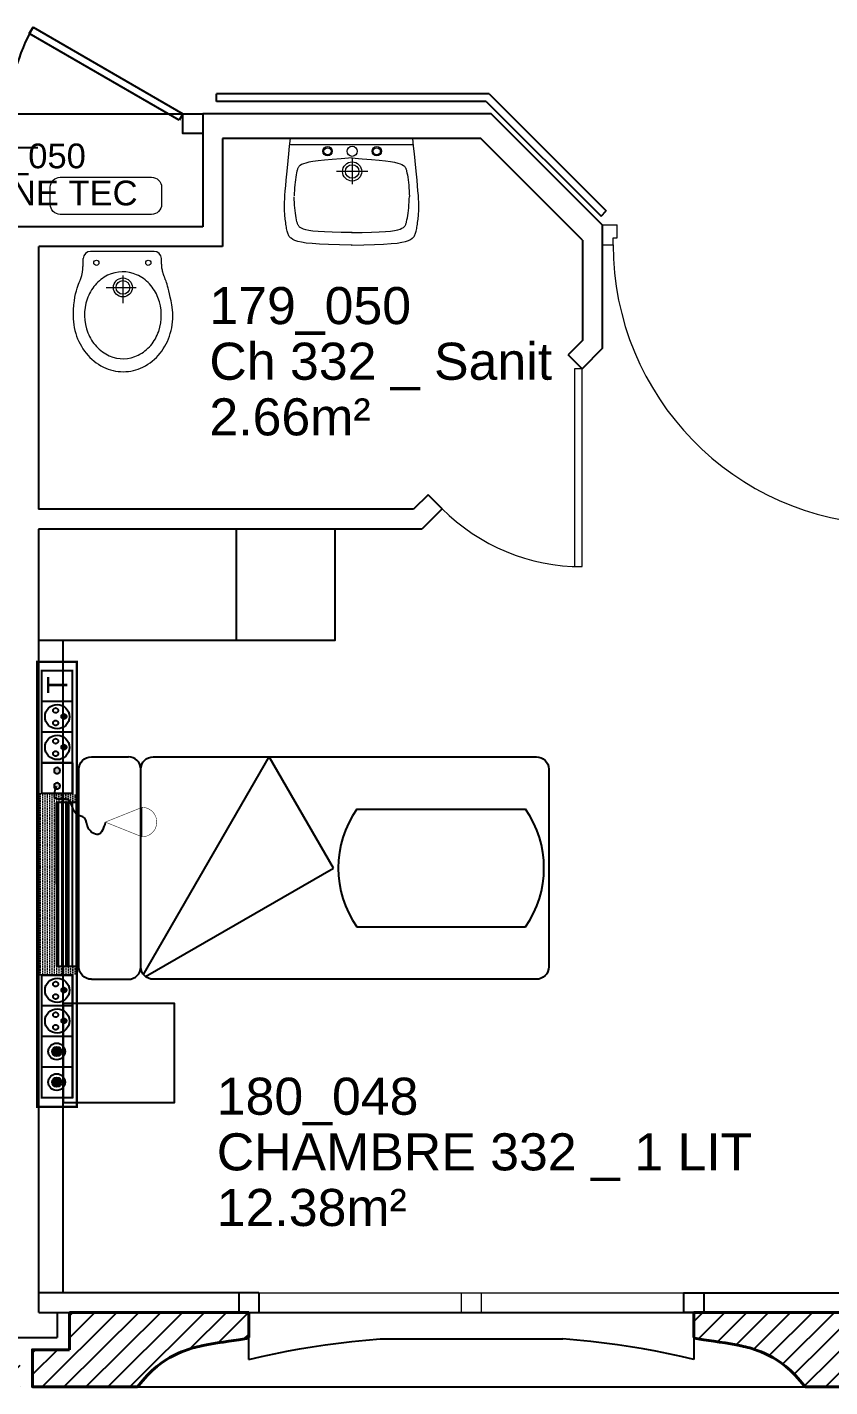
# Model space of a CAD drawing. Header units: metres. Extents: x 143.8 to 210.8, y 45.3 to 115.9.
# Drawn here: x 178.1 to 181.35, y 45.27 to 50.77 of the extents above; entities that cross this region are included whole.
import ezdxf

# ---------------------------------------------------------------- set-up
doc = ezdxf.new("R2010")
doc.units = ezdxf.units.M
doc.header["$LTSCALE"] = 0.6
doc.header["$MEASUREMENT"] = 0
for name, pattern in [('CACHÉ', [0.25, 0.125, -0.125]), ('CONTINU', [0]), ('HIDDEN2', [0.1875, 0.125, -0.0625])]:
    doc.linetypes.add(name, pattern=pattern)
doc.layers.get('0').update_dxf_attribs({"linetype": 'CONTINUOUS'})
for name, color, linetype in [('009 main courant', 181, 'CONTINUOUS'), ('010 Equipement CH', 7, 'CONTINUOUS'), ('400 Lits', 150, 'CONTINUOUS'), ('A_AGENC', 204, 'CONTINUOUS'), ('A_EQMP', 142, 'CONTINUOUS'), ('A_Etiqu_Gaine', 8, 'CONTINUOUS'), ('A_Etiqu_Gaine_code', 8, 'CONTINUOUS'), ('A_Etiqu_Local', 8, 'CONTINUOUS'), ('A_HACH_STRUC', 7, 'CONTINUOUS'), ('A_MUR_CLOIS', 8, 'CONTINU'), ('A_MURS_ALÈG', 7, 'CONTINU')]:
    doc.layers.add(name, color=color, linetype=linetype)
for name, color, linetype, lineweight in [('A_CHASS', 4, 'CONTINU', 0), ('A_MURS_STRU', 7, 'CONTINU', 40), ('A_PORTE', 8, 'CONTINU', 0), ('A_SANI', 5, 'CONTINU', 0)]:
    doc.layers.add(name, color=color, linetype=linetype, lineweight=lineweight)
doc.styles.add('Attribut', font='arial.ttf')
pattern_1 = [(0, (-148.712983, -85.579135), (0.0046875, 0.009375), [0, -0.009375])]

# ---------------------------------------------------------------- blocks, each defined once
blk = doc.blocks.new('TIRETTE-LIT')
at = {"layer": 'A_EQMP'}
h = blk.add_hatch(color=256, dxfattribs=at)
h.paths.add_polyline_path([(8.95, 3.75, 1), (6.05, 3.75, 1)])
h.paths.add_polyline_path([(6.05, -3.75, 1), (8.95, -3.75, 1)])
for p, q in [((0, 7.5), (0, -7.5)), ((15, 7.5), (0, 7.5)), ((15, -7.5), (15, 7.5)), ((0, -7.5), (15, -7.5))]:
    blk.add_line(p, q, dxfattribs=at)
at = {"layer": 'A_EQMP', "const_width": 0.24}
for points in [[(31.04, 21.42), (49.04, 28.62)], [(49.04, 28.62), (49.04, 14.22)], [(31.04, 21.42), (49.04, 14.22)]]:
    blk.add_lwpolyline(points, dxfattribs=at)
for points in [[(49.04, 14.22, 1), (49.04, 28.62, 1)], [(49.04, 27.42, 1.477033), (49.04, 27.42)]]:
    blk.add_lwpolyline(points, format="xyb", dxfattribs=at)
at = {"layer": 'A_EQMP'}
for centre in [(7.5, 3.75), (7.5, -3.75)]:
    blk.add_circle(centre, 1.45, dxfattribs=at)
blk.add_spline([(31.1, 21.54), (27.52, 27.45), (22.69, 24.22), (21.08, 19.57), (16.82, 17.32), (12.68, 10.42), (6.83, 9.91), (7.17, 3.87)], degree=3, dxfattribs=at)
blk = doc.blocks.new('A$C01C47C35')
at = {"layer": 'A_EQMP', "linetype": 'Continuous'}
h = blk.add_hatch(dxfattribs=at)
h.set_pattern_fill('DOTS', color=256, scale=0.15, style=0)
h.set_pattern_definition(pattern_1)
edge = h.paths.add_edge_path()
edge.add_line((1.2716, 0.4664), (1.2726, 0.4664))
edge.add_line((1.2726, 0.4664), (1.2726, 0.4839))
edge.add_line((1.2726, 0.4839), (0.5387, 0.4839))
edge.add_line((0.5387, 0.4839), (0.5387, 0.3239))
edge.add_line((0.5387, 0.3239), (0.574, 0.3239))
edge.add_line((0.574, 0.3239), (0.574, 0.4066))
edge.add_line((0.574, 0.4066), (0.905, 0.4066))
edge.add_line((0.905, 0.4066), (1.236, 0.4066))
edge.add_line((1.236, 0.4066), (1.236, 0.3499))
edge.add_spline(control_points=[(1.236, 0.3499), (1.2411, 0.3527), (1.2564, 0.3661), (1.2412, 0.4135), (1.2624, 0.4158), (1.2716, 0.4145)], knot_values=[28.337457, 28.337457, 28.337457, 28.337457, 30.502349, 36.382785, 39.476515, 39.476515, 39.476515, 39.476515], degree=3, periodic=0)
edge.add_line((1.2716, 0.4145), (1.2716, 0.4664))
at = {"layer": 'A_EQMP', "linetype": 'HIDDEN2'}
for points in [[(0.1237, 0.4052, 1), (0.0853, 0.4052, 1)], [(0.2478, 0.4052, 1), (0.2095, 0.4052, 1)], [(0.3424, 0.3767, 1), (0.3629, 0.3767, 1)], [(0.4665, 0.3767, 1), (0.487, 0.3767, 1)], [(1.4493, 0.3767, 1), (1.4697, 0.3767, 1)], [(1.5734, 0.3767, 1), (1.5939, 0.3767, 1)]]:
    blk.add_hatch(color=256, dxfattribs=at).paths.add_polyline_path(points)
at = {"layer": 'A_EQMP'}
h = blk.add_hatch(dxfattribs=at)
h.set_pattern_fill('PLASTI', color=1, scale=0.16551, style=0)
h.set_pattern_definition([(360, (-8.3594, 6.80946), (1e-17, 0.04137741), []), (360, (-8.3594, 6.81463), (1e-17, 0.04137741), []), (360, (-8.3594, 6.819804), (1e-17, 0.04137741), []), (360, (-8.3594, 6.83532), (1e-17, 0.04137741), [])])
h.paths.add_polyline_path([(1.236, 0.3239), (1.236, 0.4066), (0.905, 0.4066), (0.574, 0.4066), (0.574, 0.3239)])
at = {"layer": 'A_EQMP', "linetype": 'Continuous'}
h = blk.add_hatch(dxfattribs=at)
h.set_pattern_fill('DOTS', color=256, scale=0.15, style=0)
h.set_pattern_definition(pattern_1)
edge = h.paths.add_edge_path()
edge.add_spline(control_points=[(1.2716, 0.4145), (1.2624, 0.4158), (1.2412, 0.4135), (1.2564, 0.3661), (1.2411, 0.3527), (1.236, 0.3499)], knot_values=[28.337457, 28.337457, 28.337457, 28.337457, 31.431187, 37.311623, 39.476515, 39.476515, 39.476515, 39.476515], degree=3, periodic=0)
edge.add_line((1.236, 0.3499), (1.236, 0.3239))
edge.add_line((1.236, 0.3239), (1.2739, 0.3239))
edge.add_line((1.2739, 0.3239), (1.2739, 0.3423))
edge.add_line((1.2739, 0.3423), (1.2722, 0.3423))
edge.add_line((1.2722, 0.3423), (1.2722, 0.3423))
edge.add_line((1.2722, 0.3423), (1.2716, 0.3423))
edge.add_line((1.2716, 0.3423), (1.2716, 0.4145))
at = {"layer": 'A_EQMP'}
for p, q in [((0.574, 0.4066), (0.574, 0.3239)), ((0.905, 0.4066), (0.574, 0.4066)), ((0.905, 0.4066), (1.236, 0.4066)), ((1.236, 0.3239), (1.236, 0.4066)), ((0.574, 0.3239), (1.236, 0.3239))]:
    blk.add_line(p, q, dxfattribs=at)
for points, const_width in [([(1.805, 0.3239), (1.805, 0.4839), (0.005, 0.4839), (0.005, 0.3239)], 0.01), ([(0.5378, 0.3423), (0.5378, 0.4664), (0.0412, 0.4664), (0.0412, 0.3423)], 0.00828), ([(1.7688, 0.3423), (1.7688, 0.4664), (1.2722, 0.4664), (1.2722, 0.3423)], 0.00828)]:
    blk.add_lwpolyline(points, close=True, dxfattribs=dict(at, const_width=const_width))
at = {"layer": 'A_EQMP', "linetype": 'Continuous'}
blk.add_lwpolyline([(0.0412, 0.4664), (0.5378, 0.4664), (0.5378, 0.3423), (0.0412, 0.3423)], close=True, dxfattribs=at)
at = {"layer": 'A_EQMP', "const_width": 0.00828}
for points in [[(0.1654, 0.4664), (0.1654, 0.3423)], [(0.2895, 0.4664), (0.2895, 0.3423)], [(0.2895, 0.4664), (0.2895, 0.3423)], [(0.4136, 0.4664), (0.4136, 0.3423)], [(1.3964, 0.4664), (1.3964, 0.3423)], [(1.5205, 0.4664), (1.5205, 0.3423)], [(1.6446, 0.4664), (1.6446, 0.3423)], [(1.7688, 0.4664), (1.7688, 0.3423)]]:
    blk.add_lwpolyline(points, dxfattribs=at)
at = {"layer": 'A_EQMP'}
for centre, radius in [((0.3517, 0.4036), 0.0493), ((0.4759, 0.4036), 0.0493), ((1.4586, 0.4036), 0.0493), ((1.5827, 0.4036), 0.0493), ((0.1045, 0.4058), 0.0338), ((0.1045, 0.4052), 0.0192), ((0.2286, 0.4058), 0.0338), ((0.2286, 0.4052), 0.0192)]:
    blk.add_circle(centre, radius, dxfattribs=at)
at = {"layer": 'A_EQMP', "linetype": 'HIDDEN2'}
for centre in [(0.3265, 0.41), (0.3526, 0.3767), (0.3769, 0.41), (0.4506, 0.41), (0.4768, 0.3767), (0.5011, 0.41), (1.4334, 0.41), (1.4595, 0.3767), (1.4838, 0.41), (1.5575, 0.41), (1.5836, 0.3767), (1.6079, 0.41)]:
    blk.add_circle(centre, 0.0102, dxfattribs=at)
at = {"layer": 'A_EQMP', "linetype": 'HIDDEN2', "xscale": -0.00827548159, "yscale": 0.00827548159, "zscale": 0.00827548159, "rotation": 90}
blk.add_blockref('TIRETTE-LIT', (1.3337, 0.4664), dxfattribs=at)
at = {"layer": 'A_EQMP', "linetype": 'HIDDEN2', "insert": (1.6759, 0.4453), "char_height": 0.082755, "width": 0.124132, "attachment_point": 1}
blk.add_mtext('\\fArial|b0|i0|c0|p34;T', dxfattribs=at)
blk = doc.blocks.new('A_Etiqu_Local')
at = {"style": 'Attribut', "flags": 1}
for tag, p in [('CODE_HOPITAL', (-0.4463, 1.632)), ('CODE_SITE', (-0.4463, 1.407)), ('CODE_BATIMENT', (-0.4463, 1.182)), ('CODE_SECTEUR', (-0.4463, 0.957)), ('CODE_ETAGE', (-0.4463, 0.732)), ('NOM_NORMALISE', (-0.4463, -0.843)), ('SECTEUR_ACTIVITE', (-0.4463, -1.068)), ('SOUS_SECTEUR_ACTIVITE', (-0.4463, -1.293)), ('VOLUME', (-0.4463, -1.518)), ('SERVICE', (-0.4463, -1.743)), ('CODE_UG', (-0.4463, -1.968)), ('CODE_UA', (-0.4463, -2.193)), ('CODE_POLE', (-0.4463, -2.418)), ('OCCUPANT_EXTERNE', (-0.4463, -2.643)), ('DISPONIBILITE', (-0.4463, -2.868)), ('ACCES_HANDICAPES', (-0.4463, -3.093)), ('NATURE_SOL', (-0.4463, -3.318)), ('RISQUE_LABORATOIRE', (-0.4463, -3.543)), ('AMIANTE', (-0.4463, -3.768))]:
    blk.add_attdef(tag, p, '', height=0.15, dxfattribs=at)
at = {"layer": 'A_Etiqu_Local', "style": 'Attribut'}
for tag, p in [('CODE_PIECE', (-0.4463, 0.282)), ('NOM_USAGE', (-0.4463, 0.057)), ('SURFACE', (-0.4463, -0.168))]:
    blk.add_attdef(tag, p, '', height=0.15, dxfattribs=at)
blk = doc.blocks.new('A_Etiqu_Gaine')
at = {"style": 'Attribut', "flags": 1}
for tag, p in [('CODE_HOPITAL', (-0.4323, 0.8651)), ('CODE_SITE', (-0.4323, 0.7151)), ('CODE_BATIMENT', (-0.4323, 0.5651)), ('CODE_SECTEUR', (-0.4323, 0.4151)), ('CODE_ETAGE', (-0.4323, 0.2651)), ('NOM_NORMALISE', (-0.4323, -0.3349)), ('SECTEUR_ACTIVITE', (-0.4323, -0.4849)), ('SOUS_SECTEUR_ACTIVITE', (-0.4323, -0.6349)), ('SURFACE', (-0.4323, -0.7849)), ('CODE_UG', (-0.4323, -0.9349)), ('CODE_POLE', (-0.4323, -1.0849)), ('AMIANTE', (-0.4323, -1.2349))]:
    blk.add_attdef(tag, p, '', height=0.1, dxfattribs=at)
at = {"layer": 'A_Etiqu_Gaine', "style": 'Attribut'}
blk.add_attdef('NOM_USAGE', (-0.4323, -0.1849), '', height=0.1, dxfattribs=at)
at = {"layer": 'A_Etiqu_Gaine_code', "style": 'Attribut'}
blk.add_attdef('CODE_PIECE', (-0.4323, -0.0349), '', height=0.1, dxfattribs=at)
blk = doc.blocks.new('BROCA2-G279')
at = {"layer": '400 Lits', "linetype": 'Continuous'}
for p, q in [((33.349583, 2.275005), (33.499577, 2.275005)), ((33.560467, 1.39386), (34.069195, 2.275005)), ((34.329006, 1.825005), (34.069195, 2.275005)), ((33.54958, 1.425003), (33.54958, 2.225006)), ((33.568436, 1.385891), (34.329006, 1.825005)), ((33.349583, 1.375004), (33.499577, 1.375004))]:
    blk.add_line(p, q, dxfattribs=at)
for points in [[(33.349583, 1.375004, -0.414213), (33.299583, 1.425003), (33.29958, 2.225006, -0.414214), (33.349583, 2.275006)], [(33.499577, 1.375004, 0.414213), (33.549577, 1.425003), (33.54958, 2.225006, 0.414214), (33.499577, 2.275006)], [(33.599583, 1.375004, -0.414213), (33.549583, 1.425003), (33.54958, 2.225006, -0.414214), (33.599583, 2.275006)], [(33.599308, 2.275005), (35.149578, 2.275005, -0.414213), (35.199578, 2.225006), (35.199581, 1.425003, -0.414214), (35.149578, 1.375003), (33.599308, 1.375004)]]:
    blk.add_lwpolyline(points, format="xyb", dxfattribs=at)
blk = doc.blocks.new('BROCA2-G215')
at = {"layer": '400 Lits', "linetype": 'Continuous'}
for p, q in [((24.019503, 2.063558), (24.701082, 2.063558)), ((24.019503, 1.586453), (24.701082, 1.586453))]:
    blk.add_line(p, q, dxfattribs=at)
for start, end in [(145.007771, 214.992539), (325.007913, 34.99193)]:
    blk.add_arc((24.360292, 1.825006), 0.415985, start, end, dxfattribs=at)

msp = doc.modelspace()

# ---------------------------------------------------------------- hatches: boundary and pattern name
at = {"layer": 'A_HACH_STRUC'}
h = msp.add_hatch(dxfattribs=at)
h.set_pattern_fill('ANSI31', color=8, scale=0.5, angle=359.7696, style=0)
h.set_pattern_definition([(44.7696, (180.80019, 45.27117), (-0.0440161, 0.0443715), [])])
h.paths.add_polyline_path([(181.5253, 45.5712), (180.8402, 45.5712), (180.8002, 45.5712), (180.8002, 45.4683), (180.8101, 45.4665), (180.824, 45.4643), (180.8409, 45.4617), (180.8603, 45.4589), (180.8816, 45.4557), (180.9039, 45.4524), (180.9268, 45.4488), (180.9494, 45.445), (180.9712, 45.441), (180.9915, 45.4369), (181.0008, 45.4348), (181.0097, 45.4327), (181.0182, 45.4305), (181.0264, 45.4282), (181.0343, 45.4258), (181.0419, 45.4233), (181.0494, 45.4208), (181.0569, 45.418), (181.0643, 45.4152), (181.0718, 45.4122), (181.0872, 45.4056), (181.1032, 45.3981), (181.1196, 45.3893), (181.1366, 45.3791), (181.1541, 45.3671), (181.1722, 45.353), (181.1909, 45.3367), (181.2101, 45.3178), (181.2298, 45.296), (181.2502, 45.2712), (181.6752, 45.2712), (181.6752, 45.4212), (181.5253, 45.4212)])
h.paths.add_polyline_path([(182.2638, 45.3791), (182.2808, 45.3893), (182.2972, 45.3981), (182.3131, 45.4056), (182.3285, 45.4122), (182.336, 45.4152), (182.3435, 45.418), (182.3509, 45.4208), (182.3585, 45.4233), (182.3661, 45.4258), (182.374, 45.4282), (182.3821, 45.4305), (182.3906, 45.4327), (182.3995, 45.4348), (182.4089, 45.4369), (182.4292, 45.441), (182.451, 45.445), (182.4736, 45.4488), (182.4965, 45.4524), (182.5188, 45.4557), (182.54, 45.4589), (182.5595, 45.4617), (182.5764, 45.4643), (182.5903, 45.4665), (182.6002, 45.4683), (182.6002, 45.5712), (182.5602, 45.5712), (181.8751, 45.5712), (181.8751, 45.4212), (181.7252, 45.4212), (181.7252, 45.2712), (182.1502, 45.2712), (182.1705, 45.296), (182.1903, 45.3178), (182.2095, 45.3367), (182.2282, 45.353), (182.2462, 45.3671)])
h.paths.add_polyline_path([(181.9499, 46.1962), (181.7498, 46.1962), (181.4499, 46.1962), (181.4499, 45.7212), (181.5754, 45.7212), (181.5754, 45.4712), (181.825, 45.4712), (181.825, 45.7212), (181.9499, 45.7212)])
h.paths.add_polyline_path([(185.4002, 45.4212), (185.1253, 45.4212), (185.1253, 45.5712), (184.4402, 45.5712), (184.4402, 45.5712), (184.4002, 45.5712), (184.4002, 45.4683), (184.4101, 45.4665), (184.424, 45.4643), (184.4409, 45.4617), (184.4603, 45.4589), (184.4816, 45.4557), (184.5039, 45.4524), (184.5268, 45.4488), (184.5494, 45.445), (184.5712, 45.441), (184.5915, 45.4369), (184.6008, 45.4348), (184.6097, 45.4327), (184.6182, 45.4305), (184.6264, 45.4282), (184.6343, 45.4258), (184.6419, 45.4233), (184.6494, 45.4208), (184.6569, 45.418), (184.6643, 45.4152), (184.6718, 45.4122), (184.6872, 45.4056), (184.7032, 45.3981), (184.7196, 45.3893), (184.7366, 45.3791), (184.7541, 45.3671), (184.7722, 45.353), (184.7909, 45.3367), (184.8101, 45.3178), (184.8298, 45.296), (184.8502, 45.2712), (185.2852, 45.2712, -1), (185.3152, 45.2712), (185.4002, 45.2712)])
h = msp.add_hatch(dxfattribs=at)
h.set_pattern_fill('ANSI31', color=8, scale=0.5, angle=359.7696, style=0)
h.set_pattern_definition([(44.7696, (174.52521, 45.27117), (-0.0440161, 0.0443715), [])])
h.paths.add_polyline_path([(175.3401, 45.4589), (175.3595, 45.4617), (175.3764, 45.4643), (175.3903, 45.4665), (175.4002, 45.4683), (175.4002, 45.5712), (175.3602, 45.5712), (174.6751, 45.5712), (174.6751, 45.4212), (174.5252, 45.4212), (174.5252, 45.2712), (174.9502, 45.2712), (174.9706, 45.296), (174.9903, 45.3178), (175.0095, 45.3367), (175.0282, 45.353), (175.0463, 45.3671), (175.0638, 45.3791), (175.0808, 45.3893), (175.0972, 45.3981), (175.1132, 45.4056), (175.1286, 45.4122), (175.1361, 45.4152), (175.1435, 45.418), (175.151, 45.4208), (175.1585, 45.4233), (175.1661, 45.4258), (175.174, 45.4282), (175.1822, 45.4305), (175.1907, 45.4327), (175.1996, 45.4348), (175.2089, 45.4369), (175.2292, 45.441), (175.251, 45.445), (175.2736, 45.4488), (175.2965, 45.4524), (175.3188, 45.4557)])
h.paths.add_polyline_path([(177.9253, 45.5712), (177.2404, 45.5712), (177.2002, 45.5712), (177.2002, 45.4683), (177.2101, 45.4665), (177.224, 45.4643), (177.2409, 45.4617), (177.2603, 45.4589), (177.2816, 45.4557), (177.3039, 45.4524), (177.3268, 45.4488), (177.3494, 45.445), (177.3712, 45.441), (177.3915, 45.4369), (177.4008, 45.4348), (177.4098, 45.4327), (177.4182, 45.4305), (177.4264, 45.4282), (177.4343, 45.4258), (177.4419, 45.4233), (177.4494, 45.4208), (177.4569, 45.418), (177.4643, 45.4152), (177.4718, 45.4122), (177.4872, 45.4056), (177.5032, 45.3981), (177.5196, 45.3893), (177.5366, 45.3791), (177.5541, 45.3671), (177.5722, 45.353), (177.5909, 45.3367), (177.6101, 45.3178), (177.6298, 45.296), (177.6502, 45.2712), (178.0752, 45.2712), (178.0752, 45.4212), (177.9253, 45.4212)])
h.paths.add_polyline_path([(178.774, 45.4282), (178.7821, 45.4305), (178.7906, 45.4327), (178.7995, 45.4348), (178.8089, 45.4369), (178.8292, 45.441), (178.851, 45.445), (178.8736, 45.4488), (178.8965, 45.4524), (178.9188, 45.4557), (178.94, 45.4589), (178.9595, 45.4617), (178.9764, 45.4643), (178.9903, 45.4665), (179.0002, 45.4683), (179.0002, 45.5712), (178.9602, 45.5712), (178.2751, 45.5712), (178.2751, 45.4212), (178.1252, 45.4212), (178.1252, 45.2712), (178.5502, 45.2712), (178.5705, 45.296), (178.5903, 45.3178), (178.6095, 45.3367), (178.6282, 45.353), (178.6462, 45.3671), (178.6638, 45.3791), (178.6808, 45.3893), (178.6972, 45.3981), (178.7131, 45.4056), (178.7285, 45.4122), (178.736, 45.4152), (178.7435, 45.418), (178.7509, 45.4208), (178.7585, 45.4233), (178.7661, 45.4258)])

# ---------------------------------------------------------------- linework, layer by layer
at = {"layer": '009 main courant', "color": 8, "linetype": 'Continuous'}
for p, q in [((178.8691, 50.471), (178.869, 50.501)), ((179.9724, 50.501), (178.869, 50.501)), ((179.9724, 50.501), (180.4458, 50.0276)), ((179.96, 50.471), (178.869, 50.471)), ((179.96, 50.471), (180.4246, 50.0064)), ((180.4246, 50.0064), (180.4458, 50.0276))]:
    msp.add_line(p, q, dxfattribs=at)
at = {"layer": 'A_AGENC', "color": 8, "linetype": 'Continuous'}
for p, q in [((178.1124, 50.7451), (178.1274, 50.771)), ((178.1274, 50.771), (178.7336, 50.4211)), ((178.7186, 50.3951), (178.1124, 50.7451)), ((178.7336, 50.4211), (178.7186, 50.3951))]:
    msp.add_line(p, q, dxfattribs=at)
for points in [[(177.3336, 50.4211), (177.3336, 50.3411), (177.2536, 50.3411), (177.2536, 50.4211), (178.8136, 50.4211)], [(178.8136, 50.4211), (178.8136, 50.3411), (178.7336, 50.3411), (178.7336, 50.4211)]]:
    msp.add_lwpolyline(points, dxfattribs=at)
msp.add_arc((178.7336, 50.4211), 0.7, 150, 180, dxfattribs=at)
at = {"layer": 'A_CHASS', "color": 8, "linetype": 'Continuous'}
for p, q in [((179.0402, 45.6512), (180.7602, 45.6512)), ((180.7602, 45.5712), (179.0402, 45.5712))]:
    msp.add_line(p, q, dxfattribs=at)
at = {"layer": 'A_CHASS', "color": 8, "linetype": 'CACHÉ'}
msp.add_lwpolyline([(179.8602, 45.5712), (179.8602, 45.6512), (179.9402, 45.6512), (179.9402, 45.5712)], close=True, dxfattribs=at)
at = {"layer": 'A_EQMP', "color": 8, "linetype": 'Continuous'}
for p, q in [((178.0587, 50.2848), (178.1466, 50.2848)), ((178.9499, 48.2911), (178.9499, 48.7411)), ((178.2498, 45.6512), (178.2498, 48.2911))]:
    msp.add_line(p, q, dxfattribs=at)
msp.add_lwpolyline([(178.1499, 48.7411), (178.1499, 48.2911), (179.3499, 48.2911), (179.3499, 48.741), (178.1499, 48.7411)], dxfattribs=at)
msp.add_lwpolyline([(178.2494, 46.4212), (178.6994, 46.4212), (178.6994, 46.8212), (178.2494, 46.8212)], close=True, dxfattribs=at)
at = {"layer": 'A_MUR_CLOIS', "color": 8, "linetype": 'Continuous'}
for p, q in [((178.8136, 50.4211), (178.8136, 49.964)), ((179.9799, 50.421), (178.8136, 50.4211)), ((180.4299, 49.971), (179.9799, 50.421)), ((178.8936, 50.3211), (178.8936, 49.884)), ((179.9385, 50.321), (178.8936, 50.3211)), ((180.3499, 49.9096), (179.9385, 50.321)), ((178.8136, 49.964), (177.2536, 49.964)), ((180.4299, 49.971), (180.4299, 49.471)), ((178.8936, 49.884), (178.1502, 49.884)), ((178.1502, 48.8211), (178.1502, 49.884)), ((180.3499, 49.9096), (180.3499, 49.5042)), ((180.3499, 49.5042), (180.2912, 49.4455)), ((180.3478, 49.3889), (180.2912, 49.4455)), ((180.4299, 49.471), (180.3478, 49.3889)), ((179.7255, 48.8798), (179.6668, 48.821)), ((179.7821, 48.8232), (179.7255, 48.8798)), ((178.6525, 48.8211), (178.1499, 48.8211)), ((179.6668, 48.821), (178.6525, 48.8211)), ((179.7821, 48.8232), (179.6999, 48.741)), ((178.1502, 45.5712), (178.1502, 48.7411)), ((179.6999, 48.741), (178.1502, 48.7411)), ((179.0402, 45.6512), (178.1504, 45.6512)), ((178.225, 45.5712), (178.225, 45.4712)), ((181.5754, 45.5712), (180.7602, 45.5712)), ((177.9754, 45.4712), (178.225, 45.4712))]:
    msp.add_line(p, q, dxfattribs=at)
for points in [[(178.9602, 45.6512), (178.9602, 45.5712)], [(179.0402, 45.6512), (179.0402, 45.5712)], [(180.7602, 45.5712), (180.7602, 45.6512), (181.5754, 45.6512)], [(180.8402, 45.6512), (180.8402, 45.5712)], [(178.1504, 45.5712), (179.0402, 45.5712)]]:
    msp.add_lwpolyline(points, dxfattribs=at)
at = {"layer": 'A_MURS_ALÈG', "color": 8, "ltscale": 200}
for p, q in [((179.0002, 45.3812), (179.0002, 45.5712)), ((180.8002, 45.5712), (180.8002, 45.3812)), ((179.2048, 45.4247), (179.2567, 45.4332)), ((179.2567, 45.4332), (179.3093, 45.4408)), ((179.3093, 45.4408), (179.3627, 45.4477)), ((179.3627, 45.4477), (179.4174, 45.4539)), ((179.4174, 45.4539), (179.4733, 45.4595)), ((179.4733, 45.4595), (179.5308, 45.4646)), ((179.5308, 45.4646), (180.2696, 45.4646)), ((180.3271, 45.4595), (180.2696, 45.4646)), ((180.383, 45.4539), (180.3271, 45.4595)), ((180.4376, 45.4477), (180.383, 45.4539)), ((180.4911, 45.4408), (180.4376, 45.4477)), ((180.5437, 45.4332), (180.4911, 45.4408)), ((180.5956, 45.4247), (180.5437, 45.4332)), ((179.0002, 45.3812), (179.0514, 45.3936)), ((179.0514, 45.3936), (179.1024, 45.405)), ((179.1024, 45.405), (179.1535, 45.4153)), ((179.1535, 45.4153), (179.2048, 45.4247)), ((180.6469, 45.4153), (180.5956, 45.4247)), ((180.698, 45.405), (180.6469, 45.4153)), ((180.749, 45.3936), (180.698, 45.405)), ((180.8002, 45.3812), (180.749, 45.3936)), ((178.5502, 45.2712), (181.2502, 45.2712))]:
    msp.add_line(p, q, dxfattribs=at)
at = {"layer": 'A_MURS_ALÈG', "color": 8, "linetype": 'Continuous'}
msp.add_line((179.0002, 45.5712), (180.8002, 45.5712), dxfattribs=at)
at = {"layer": 'A_MURS_STRU', "color": 8, "linetype": 'Continuous'}
for p, q in [((178.2751, 45.4212), (178.2751, 45.5712)), ((179.0002, 45.5712), (178.2751, 45.5712)), ((179.0002, 45.4712), (179.0002, 45.5712)), ((180.8002, 45.5712), (181.5253, 45.5712)), ((180.8002, 45.4712), (180.8002, 45.5712))]:
    msp.add_line(p, q, dxfattribs=at)
for points in [[(178.5502, 45.2712), (178.5705, 45.296), (178.5903, 45.3178), (178.6095, 45.3367), (178.6282, 45.353), (178.6462, 45.3671), (178.6638, 45.3791), (178.6808, 45.3893), (178.6972, 45.3981), (178.7131, 45.4056), (178.7285, 45.4122), (178.7285, 45.4122), (178.736, 45.4152), (178.7435, 45.418), (178.7509, 45.4208), (178.7585, 45.4233), (178.7661, 45.4258), (178.774, 45.4282), (178.7821, 45.4305), (178.7906, 45.4327), (178.7995, 45.4348), (178.8089, 45.4369), (178.8089, 45.4369), (178.8292, 45.441), (178.851, 45.445), (178.8736, 45.4488), (178.8965, 45.4524), (178.9188, 45.4557), (178.94, 45.4589), (178.9595, 45.4617), (178.9764, 45.4643), (178.9903, 45.4665), (179.0003, 45.4684)], [(181.2502, 45.2712), (181.2298, 45.296), (181.2101, 45.3178), (181.1909, 45.3367), (181.1722, 45.353), (181.1541, 45.3671), (181.1366, 45.3791), (181.1196, 45.3893), (181.1032, 45.3981), (181.0872, 45.4056), (181.0718, 45.4122), (181.0718, 45.4122), (181.0643, 45.4152), (181.0569, 45.418), (181.0494, 45.4208), (181.0419, 45.4233), (181.0343, 45.4258), (181.0264, 45.4282), (181.0182, 45.4305), (181.0097, 45.4327), (181.0008, 45.4348), (180.9915, 45.4369), (180.9915, 45.4369), (180.9712, 45.441), (180.9494, 45.445), (180.9268, 45.4488), (180.9039, 45.4524), (180.8816, 45.4557), (180.8603, 45.4589), (180.8409, 45.4617), (180.824, 45.4643), (180.8101, 45.4665), (180.8001, 45.4684)], [(178.2751, 45.4212), (178.1252, 45.4212), (178.1252, 45.2712), (178.5502, 45.2712)], [(181.5253, 45.4212), (181.6752, 45.4212), (181.6752, 45.2712), (181.2502, 45.2712)]]:
    msp.add_lwpolyline(points, dxfattribs=at)
at = {"layer": 'A_PORTE', "color": 8, "linetype": 'Continuous'}
for p, q in [((180.4299, 49.971), (180.4299, 49.891)), ((180.4299, 49.971), (180.4898, 49.971)), ((180.4898, 49.9188), (180.4898, 49.971)), ((180.4299, 49.891), (180.4738, 49.891)), ((180.4738, 49.891), (180.4738, 49.9188)), ((180.4738, 49.9188), (180.4898, 49.9188))]:
    msp.add_line(p, q, dxfattribs=at)
msp.add_lwpolyline([(180.3178, 49.3889), (180.3178, 48.5889), (180.3478, 48.5889), (180.3478, 49.3889)], close=True, dxfattribs=at)
at = {"layer": 'A_PORTE', "color": 8}
msp.add_arc((181.6058, 49.891), 1.132, 180, 268.4814, dxfattribs=at)
at = {"layer": 'A_PORTE', "color": 8, "linetype": 'Continuous'}
msp.add_arc((180.3478, 49.3889), 0.8, 225, 270, dxfattribs=at)
at = {"layer": 'A_SANI', "color": 8, "linetype": 'Continuous'}
for p, q in [((179.1623, 50.2593), (179.1653, 50.2896)), ((179.1653, 50.2896), (179.1684, 50.321)), ((179.1684, 50.321), (179.6637, 50.321)), ((179.1684, 50.2961), (179.6637, 50.2961)), ((179.6668, 50.2896), (179.6637, 50.321)), ((179.6698, 50.2593), (179.6668, 50.2896)), ((179.1566, 50.2026), (179.1593, 50.2303)), ((179.1593, 50.2303), (179.1623, 50.2593)), ((179.418, 50.2386), (179.418, 50.1365)), ((179.6728, 50.2303), (179.6698, 50.2593)), ((179.6755, 50.2026), (179.6728, 50.2303)), ((179.1516, 50.1521), (179.154, 50.1765)), ((179.154, 50.1765), (179.1566, 50.2026)), ((179.4812, 50.1875), (179.3548, 50.1875)), ((179.6781, 50.1765), (179.6755, 50.2026)), ((179.6805, 50.1521), (179.6781, 50.1765)), ((179.1462, 50.0902), (179.1477, 50.1088)), ((179.1477, 50.1088), (179.1495, 50.1294)), ((179.1495, 50.1294), (179.1516, 50.1521)), ((179.6826, 50.1294), (179.6805, 50.1521)), ((179.6844, 50.1088), (179.6826, 50.1294)), ((179.6859, 50.0902), (179.6844, 50.1088)), ((179.1443, 50.0533), (179.1445, 50.0597)), ((179.1443, 50.0473), (179.1443, 50.0533)), ((179.1445, 50.0597), (179.1448, 50.0665)), ((179.1448, 50.0665), (179.1452, 50.0738)), ((179.1452, 50.0738), (179.1462, 50.0902)), ((179.6869, 50.0738), (179.6859, 50.0902)), ((179.6873, 50.0665), (179.6869, 50.0738)), ((179.6876, 50.0597), (179.6873, 50.0665)), ((179.6878, 50.0533), (179.6876, 50.0597)), ((179.6878, 50.0473), (179.6878, 50.0533)), ((179.1443, 50.0415), (179.1443, 50.0473)), ((179.1444, 50.0358), (179.1443, 50.0415)), ((179.1446, 50.0302), (179.1444, 50.0358)), ((179.1449, 50.0246), (179.1446, 50.0302)), ((179.1453, 50.0189), (179.1449, 50.0246)), ((179.1458, 50.013), (179.1453, 50.0189)), ((179.1463, 50.0068), (179.1458, 50.013)), ((179.1469, 50.0004), (179.1463, 50.0068)), ((179.1476, 49.9939), (179.1469, 50.0004)), ((179.1484, 49.9874), (179.1476, 49.9939)), ((179.6837, 49.9874), (179.6845, 49.9939)), ((179.6845, 49.9939), (179.6852, 50.0004)), ((179.6852, 50.0004), (179.6858, 50.0068)), ((179.6858, 50.0068), (179.6863, 50.013)), ((179.6863, 50.013), (179.6868, 50.0189)), ((179.6868, 50.0189), (179.6872, 50.0246)), ((179.6872, 50.0246), (179.6875, 50.0302)), ((179.6875, 50.0302), (179.6877, 50.0358)), ((179.6877, 50.0358), (179.6878, 50.0415)), ((179.6878, 50.0415), (179.6878, 50.0473)), ((179.1492, 49.9808), (179.1484, 49.9874)), ((179.1501, 49.9743), (179.1492, 49.9808)), ((179.151, 49.9681), (179.1501, 49.9743)), ((179.1519, 49.962), (179.151, 49.9681)), ((179.1529, 49.9563), (179.1519, 49.962)), ((179.154, 49.951), (179.1529, 49.9563)), ((179.155, 49.9461), (179.154, 49.951)), ((179.1562, 49.9417), (179.155, 49.9461)), ((179.1574, 49.9377), (179.1562, 49.9417)), ((179.6747, 49.9377), (179.6759, 49.9417)), ((179.6759, 49.9417), (179.6771, 49.9461)), ((179.6771, 49.9461), (179.6781, 49.951)), ((179.6781, 49.951), (179.6792, 49.9563)), ((179.6792, 49.9563), (179.6802, 49.962)), ((179.6802, 49.962), (179.6811, 49.9681)), ((179.6811, 49.9681), (179.682, 49.9743)), ((179.682, 49.9743), (179.6829, 49.9808)), ((179.6829, 49.9808), (179.6837, 49.9874)), ((179.1587, 49.934), (179.1574, 49.9377)), ((179.1602, 49.9306), (179.1587, 49.934)), ((179.1619, 49.9275), (179.1602, 49.9306)), ((179.1638, 49.9247), (179.1619, 49.9275)), ((179.1659, 49.922), (179.1638, 49.9247)), ((179.1684, 49.9195), (179.1659, 49.922)), ((179.1711, 49.9172), (179.1684, 49.9195)), ((179.1777, 49.9126), (179.1711, 49.9172)), ((179.1864, 49.9084), (179.1777, 49.9126)), ((179.1979, 49.9046), (179.1864, 49.9084)), ((179.213, 49.9011), (179.1979, 49.9046)), ((179.2323, 49.898), (179.213, 49.9011)), ((179.2566, 49.8954), (179.2323, 49.898)), ((179.2866, 49.8931), (179.2566, 49.8954)), ((179.323, 49.8914), (179.2866, 49.8931)), ((179.3666, 49.8901), (179.323, 49.8914)), ((179.418, 49.8893), (179.3666, 49.8901)), ((179.4141, 49.8893), (179.4655, 49.8901)), ((179.4655, 49.8901), (179.5091, 49.8914)), ((179.5091, 49.8914), (179.5455, 49.8931)), ((179.5455, 49.8931), (179.5755, 49.8954)), ((179.5755, 49.8954), (179.5998, 49.898)), ((179.5998, 49.898), (179.6191, 49.9011)), ((179.6191, 49.9011), (179.6342, 49.9046)), ((179.6342, 49.9046), (179.6457, 49.9084)), ((179.6457, 49.9084), (179.6544, 49.9126)), ((179.6544, 49.9126), (179.661, 49.9172)), ((179.661, 49.9172), (179.6637, 49.9195)), ((179.6637, 49.9195), (179.6662, 49.922)), ((179.6662, 49.922), (179.6683, 49.9247)), ((179.6683, 49.9247), (179.6702, 49.9275)), ((179.6702, 49.9275), (179.6719, 49.9306)), ((179.6719, 49.9306), (179.6734, 49.934)), ((179.6734, 49.934), (179.6747, 49.9377)), ((178.3299, 49.832), (178.33, 49.8352)), ((178.6172, 49.864), (178.36, 49.864)), ((178.6473, 49.832), (178.6471, 49.8352)), ((178.491, 49.7671), (178.491, 49.6548)), ((178.4227, 49.7182), (178.5447, 49.7182))]:
    msp.add_line(p, q, dxfattribs=at)
for points in [[(179.4183, 50.2422), (179.3743, 50.2392), (179.3371, 50.2363), (179.3059, 50.2334), (179.2803, 50.2305), (179.2596, 50.2276), (179.2432, 50.2246), (179.2304, 50.2216), (179.2207, 50.2185), (179.2135, 50.2153), (179.208, 50.2119), (179.208, 50.2119), (179.2058, 50.2102), (179.2039, 50.2085), (179.2022, 50.2066), (179.2008, 50.2046), (179.1995, 50.2025), (179.1984, 50.2002), (179.1974, 50.1978), (179.1965, 50.1951), (179.1956, 50.1921), (179.1948, 50.1889), (179.1948, 50.1889), (179.1933, 50.1816), (179.1917, 50.1732), (179.1902, 50.164), (179.1888, 50.154), (179.1875, 50.1435), (179.1863, 50.1327), (179.1853, 50.1216), (179.1845, 50.1104), (179.1839, 50.0994), (179.1835, 50.0886)], [(179.4149, 50.2422), (179.4589, 50.2392), (179.4961, 50.2363), (179.5272, 50.2334), (179.5528, 50.2305), (179.5735, 50.2276), (179.59, 50.2246), (179.6027, 50.2216), (179.6124, 50.2185), (179.6197, 50.2153), (179.6251, 50.2119), (179.6251, 50.2119), (179.6273, 50.2102), (179.6292, 50.2085), (179.6309, 50.2066), (179.6324, 50.2046), (179.6336, 50.2025), (179.6348, 50.2002), (179.6358, 50.1978), (179.6367, 50.1951), (179.6375, 50.1921), (179.6383, 50.1889), (179.6383, 50.1889), (179.6399, 50.1816), (179.6415, 50.1732), (179.643, 50.1639), (179.6444, 50.1539), (179.6457, 50.1433), (179.6468, 50.1322), (179.6478, 50.1208), (179.6487, 50.1093), (179.6493, 50.0978), (179.6497, 50.0864)], [(179.4183, 49.9402), (179.3743, 49.9406), (179.3371, 49.9414), (179.3059, 49.9427), (179.2803, 49.9444), (179.2596, 49.9465), (179.2432, 49.9489), (179.2304, 49.9516), (179.2207, 49.9545), (179.2135, 49.9576), (179.208, 49.9609), (179.208, 49.9609), (179.2058, 49.9627), (179.2039, 49.9644), (179.2022, 49.9663), (179.2008, 49.9683), (179.1995, 49.9704), (179.1984, 49.9727), (179.1974, 49.9751), (179.1965, 49.9778), (179.1956, 49.9808), (179.1948, 49.984), (179.1948, 49.984), (179.1933, 49.9913), (179.1917, 49.9997), (179.1902, 50.0089), (179.1888, 50.0188), (179.1875, 50.0293), (179.1863, 50.0402), (179.1853, 50.0513), (179.1845, 50.0625), (179.1839, 50.0735), (179.1835, 50.0843)], [(179.4149, 49.9402), (179.4589, 49.9406), (179.4961, 49.9414), (179.5272, 49.9427), (179.5528, 49.9444), (179.5735, 49.9465), (179.59, 49.9489), (179.6027, 49.9516), (179.6124, 49.9545), (179.6197, 49.9576), (179.6251, 49.9609), (179.6251, 49.9609), (179.6273, 49.9627), (179.6292, 49.9644), (179.6309, 49.9663), (179.6324, 49.9683), (179.6336, 49.9704), (179.6348, 49.9727), (179.6358, 49.9751), (179.6367, 49.9778), (179.6375, 49.9808), (179.6383, 49.984), (179.6383, 49.984), (179.6399, 49.9913), (179.6415, 49.9997), (179.643, 50.009), (179.6444, 50.019), (179.6457, 50.0296), (179.6468, 50.0407), (179.6478, 50.0521), (179.6487, 50.0636), (179.6493, 50.0751), (179.6497, 50.0865)], [(178.2908, 49.6279), (178.2925, 49.6473), (178.2946, 49.6645), (178.297, 49.6796), (178.2997, 49.693), (178.3025, 49.7046), (178.3055, 49.7147), (178.3084, 49.7235), (178.3112, 49.7311), (178.3139, 49.7377), (178.3163, 49.7435), (178.3163, 49.7435), (178.3174, 49.7461), (178.3184, 49.7485), (178.3194, 49.7509), (178.3203, 49.7531), (178.3211, 49.7552), (178.3218, 49.7573), (178.3226, 49.7594), (178.3232, 49.7614), (178.3238, 49.7635), (178.3244, 49.7655), (178.3244, 49.7655), (178.3249, 49.7677), (178.3254, 49.7699), (178.3259, 49.7721), (178.3263, 49.7743), (178.3267, 49.7766), (178.3271, 49.7789), (178.3274, 49.7811), (178.3277, 49.7834), (178.328, 49.7857), (178.3283, 49.788), (178.3283, 49.788), (178.3287, 49.7924), (178.329, 49.7967), (178.3293, 49.801), (178.3295, 49.8053), (178.3297, 49.8095), (178.3298, 49.8138), (178.3298, 49.8182), (178.3299, 49.8227), (178.3299, 49.8273), (178.3299, 49.832)], [(178.6912, 49.6279), (178.6883, 49.6473), (178.6854, 49.6645), (178.6825, 49.6796), (178.6797, 49.693), (178.677, 49.7046), (178.6743, 49.7147), (178.6718, 49.7235), (178.6694, 49.7311), (178.6672, 49.7377), (178.6652, 49.7435), (178.6652, 49.7435), (178.6642, 49.7461), (178.6633, 49.7485), (178.6624, 49.7509), (178.6616, 49.7531), (178.6608, 49.7552), (178.66, 49.7573), (178.6592, 49.7594), (178.6585, 49.7614), (178.6578, 49.7635), (178.657, 49.7655), (178.657, 49.7655), (178.6563, 49.7677), (178.6556, 49.7699), (178.6549, 49.7721), (178.6541, 49.7743), (178.6535, 49.7766), (178.6528, 49.7789), (178.6522, 49.7811), (178.6516, 49.7834), (178.651, 49.7857), (178.6505, 49.788), (178.6505, 49.788), (178.6496, 49.7924), (178.6489, 49.7967), (178.6484, 49.801), (178.648, 49.8053), (178.6477, 49.8095), (178.6475, 49.8138), (178.6473, 49.8182), (178.6473, 49.8227), (178.6473, 49.8273), (178.6473, 49.832)]]:
    msp.add_lwpolyline(points, dxfattribs=at)
msp.add_lwpolyline([(178.6471, 50.124), (178.6471, 50.054, -0.414214), (178.6071, 50.014), (178.2371, 50.014, -0.414214), (178.1971, 50.054), (178.1971, 50.124, -0.414214), (178.2371, 50.164), (178.6071, 50.164, -0.414214)], format="xyb", close=True, dxfattribs=at)
for points in [[(178.5528, 49.4444, 0.102556), (178.6034, 49.4839, 0.093461), (178.6356, 49.5407, 0.177032), (178.6328, 49.6771, 0.093461), (178.5982, 49.7325, 0.102556), (178.5461, 49.7699, 0.222834), (178.4292, 49.7675, 0.102556), (178.3787, 49.7279, 0.093461), (178.3464, 49.6712, 0.177181), (178.3493, 49.5347, 0.093461), (178.3838, 49.4794, 0.102556), (178.4359, 49.442, 0.222941), (178.5529, 49.4444)], [(178.2899, 49.6272, 0.092603), (178.3001, 49.5323, 0.097518), (178.3425, 49.452, 0.107322), (178.4119, 49.3963, 0.116228), (178.4921, 49.3774, 0.11669), (178.5721, 49.3963, 0.108258), (178.641, 49.452, 0.098236), (178.6826, 49.5322, 0.092772), (178.6919, 49.6272, 0.094013)]]:
    msp.add_lwpolyline(points, format="xyb", dxfattribs=at)
for centre, radius in [((179.3185, 50.269), 0.0189), ((179.3185, 50.269), 0.0144), ((179.418, 50.269), 0.0204), ((179.5175, 50.269), 0.0189), ((179.5175, 50.269), 0.0144), ((179.418, 50.1875), 0.0387), ((179.418, 50.1875), 0.0274), ((178.3836, 49.8179), 0.0105), ((178.5936, 49.8179), 0.0105), ((178.491, 49.7182), 0.0383), ((178.491, 49.7182), 0.0276)]:
    msp.add_circle(centre, radius, dxfattribs=at)
for centre, start, end in [((178.36, 49.834), 90, 177.8165), ((178.6172, 49.834), 2.1835, 90)]:
    msp.add_arc(centre, 0.03, start, end, dxfattribs=at)

# ---------------------------------------------------------------- block references
at = {"layer": '010 Equipement CH', "color": 8, "linetype": 'Continuous', "rotation": 90}
msp.add_blockref('A$C01C47C35', (178.6288, 46.3991), dxfattribs=at)
at = {"layer": '400 Lits', "color": 8}
for name, p in [('BROCA2-G279', (145.0137, 45.5448)), ('BROCA2-G215', (155.4177, 45.5448))]:
    msp.add_blockref(name, p, dxfattribs=at)
at = {"layer": 'A_Etiqu_Gaine', "color": 8}
ref = msp.add_blockref('A_Etiqu_Gaine', (178.2296, 50.2352), dxfattribs=at)
ref.add_attrib('CODE_PIECE', '178_050', (177.7973, 50.2003), dxfattribs={"layer": 'A_Etiqu_Gaine_code', "height": 0.1, "style": 'Attribut'})
ref.add_attrib('NOM_USAGE', 'GAINE TEC', (177.7973, 50.0503), dxfattribs={"height": 0.1, "style": 'Attribut'})
at = {"layer": 'A_Etiqu_Local', "color": 8}
ref = msp.add_blockref('A_Etiqu_Local', (179.287, 49.2879), dxfattribs=at)
ref.add_attrib('CODE_PIECE', '179_050', (178.8407, 49.5698), dxfattribs={"height": 0.15, "style": 'Attribut'})
ref.add_attrib('NOM_USAGE', 'Ch 332 _ Sanit', (178.8407, 49.3448), dxfattribs={"height": 0.15, "style": 'Attribut'})
ref.add_attrib('SURFACE', '2.66m²', (178.8407, 49.1198), dxfattribs={"height": 0.15, "style": 'Attribut'})
ref = msp.add_blockref('A_Etiqu_Local', (179.3168, 46.0896), dxfattribs=at)
ref.add_attrib('CODE_PIECE', '180_048', (178.8705, 46.3716), dxfattribs={"height": 0.15, "style": 'Attribut'})
ref.add_attrib('NOM_USAGE', 'CHAMBRE 332 _ 1 LIT', (178.8705, 46.1466), dxfattribs={"height": 0.15, "style": 'Attribut'})
ref.add_attrib('SURFACE', '12.38m²', (178.8705, 45.9216), dxfattribs={"height": 0.15, "style": 'Attribut'})

doc.saveas('drawing.dxf')
